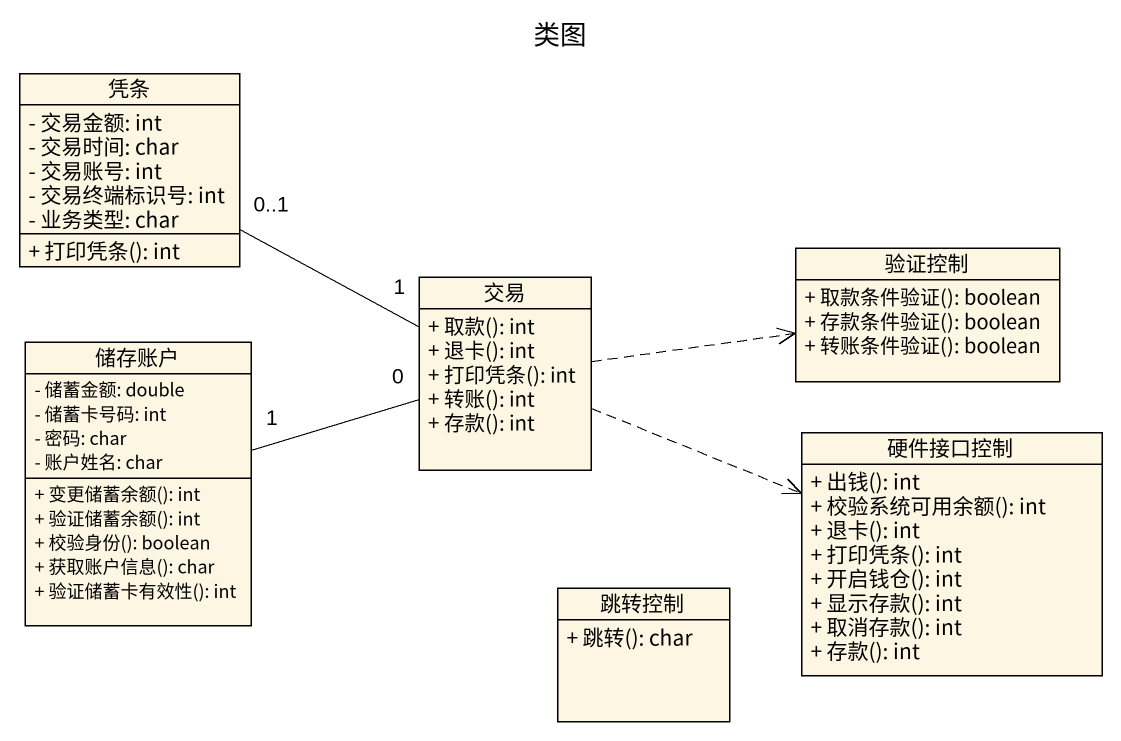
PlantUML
@startuml
title 类图
hide circle
hide empty members
skinparam classAttributeIconSize 0
class 凭条 {
  - 交易金额: int
  - 交易时间: char
  - 交易账号: int
  - 交易终端标识号: int
  - 业务类型: char
  + 打印凭条(): int
}
class 交易 {
  + 取款(): int
  + 退卡(): int
  + 打印凭条(): int
  + 转账(): int
  + 存款(): int
}
class 验证控制 {
  + 取款条件验证(): boolean
  + 存款条件验证(): boolean
  + 转账条件验证(): boolean
}
class 储存账户 {
  - 储蓄金额: double
  - 储蓄卡号码: int
  - 密码: char
  - 账户姓名: char
  + 变更储蓄余额(): int
  + 验证储蓄余额(): int
  + 校验身份(): boolean
  + 获取账户信息(): char
  + 验证储蓄卡有效性(): int
}
class 硬件接口控制 {
  + 出钱(): int
  + 校验系统可用余额(): int
  + 退卡(): int
  + 打印凭条(): int
  + 开启钱仓(): int
  + 显示存款(): int
  + 取消存款(): int
  + 存款(): int
}
class 跳转控制 {
  + 跳转(): char
}
凭条 "0..1" -right- "1" 交易
交易 .right.> 验证控制
交易 .right.> 硬件接口控制
储存账户 "1" -right- "0" 交易
@enduml
